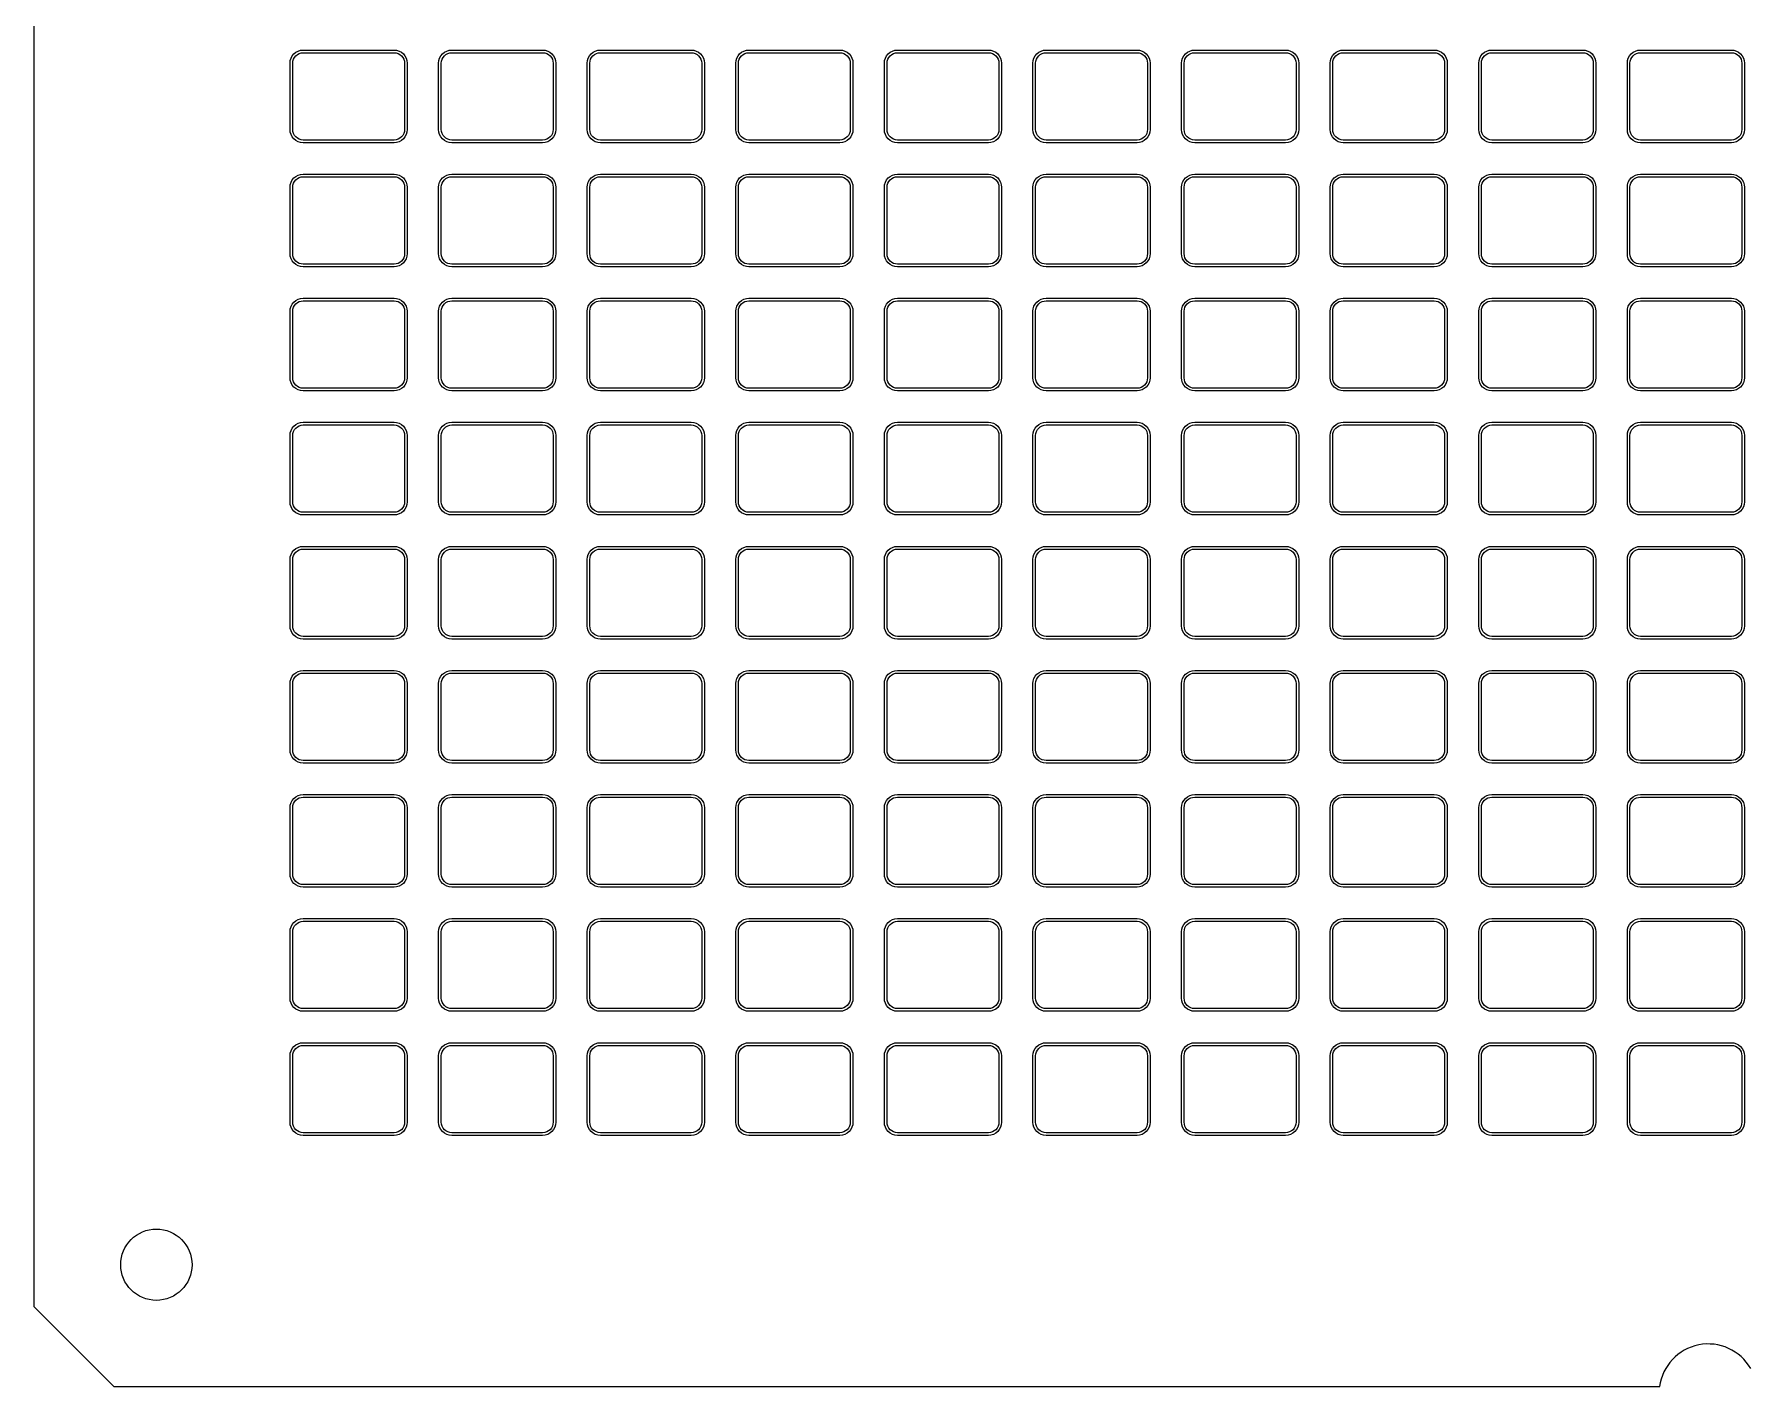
# Model space of a CAD drawing. Extents: x -776 to -647, y 130 to 286.
# Drawn here: x -776.31 to -727.22, y 130.23 to 168.92 of the extents above; entities that cross this region are included whole.
import ezdxf

# ---------------------------------------------------------------- set-up
doc = ezdxf.new("R2010")
doc.units = 0
doc.header["$MEASUREMENT"] = 0
for name, color, linetype in [('1', 1, 'CONTINUOUS'), ('2', 2, 'CONTINUOUS'), ('5', 5, 'CONTINUOUS')]:
    doc.layers.add(name, color=color, linetype=linetype)

msp = doc.modelspace()

# ---------------------------------------------------------------- linework, layer by layer
at = {"layer": '1', "color": 1}
msp.add_lwpolyline([(-729.818, 130.225), (-774.021, 130.225), (-776.308, 132.512), (-776.308, 171.309)], dxfattribs=at)
at = {"layer": '1'}
for points in [[(-768.618, 168.465), (-766.018, 168.465, -0.414214), (-765.643, 168.09), (-765.643, 166.19, -0.414214), (-766.018, 165.815), (-768.618, 165.815, -0.414214), (-768.993, 166.19), (-768.993, 168.09, -0.414214)], [(-764.368, 168.465), (-761.768, 168.465, -0.414214), (-761.393, 168.09), (-761.393, 166.19, -0.414214), (-761.768, 165.815), (-764.368, 165.815, -0.414214), (-764.743, 166.19), (-764.743, 168.09, -0.414214)], [(-760.118, 168.465), (-757.518, 168.465, -0.414214), (-757.143, 168.09), (-757.143, 166.19, -0.414214), (-757.518, 165.815), (-760.118, 165.815, -0.414214), (-760.493, 166.19), (-760.493, 168.09, -0.414214)], [(-755.868, 168.465), (-753.268, 168.465, -0.414214), (-752.893, 168.09), (-752.893, 166.19, -0.414214), (-753.268, 165.815), (-755.868, 165.815, -0.414214), (-756.243, 166.19), (-756.243, 168.09, -0.414214)], [(-751.618, 168.465), (-749.018, 168.465, -0.414214), (-748.643, 168.09), (-748.643, 166.19, -0.414214), (-749.018, 165.815), (-751.618, 165.815, -0.414214), (-751.993, 166.19), (-751.993, 168.09, -0.414214)], [(-747.368, 168.465), (-744.768, 168.465, -0.414214), (-744.393, 168.09), (-744.393, 166.19, -0.414214), (-744.768, 165.815), (-747.368, 165.815, -0.414214), (-747.743, 166.19), (-747.743, 168.09, -0.414214)], [(-743.118, 168.465), (-740.518, 168.465, -0.414214), (-740.143, 168.09), (-740.143, 166.19, -0.414214), (-740.518, 165.815), (-743.118, 165.815, -0.414214), (-743.493, 166.19), (-743.493, 168.09, -0.414214)], [(-738.868, 168.465), (-736.268, 168.465, -0.414214), (-735.893, 168.09), (-735.893, 166.19, -0.414214), (-736.268, 165.815), (-738.868, 165.815, -0.414214), (-739.243, 166.19), (-739.243, 168.09, -0.414214)], [(-734.618, 168.465), (-732.018, 168.465, -0.414214), (-731.643, 168.09), (-731.643, 166.19, -0.414214), (-732.018, 165.815), (-734.618, 165.815, -0.414214), (-734.993, 166.19), (-734.993, 168.09, -0.414214)], [(-730.368, 168.465), (-727.768, 168.465, -0.414214), (-727.393, 168.09), (-727.393, 166.19, -0.414214), (-727.768, 165.815), (-730.368, 165.815, -0.414214), (-730.743, 166.19), (-730.743, 168.09, -0.414214)], [(-768.618, 164.915), (-766.018, 164.915, -0.414214), (-765.643, 164.54), (-765.643, 162.64, -0.414214), (-766.018, 162.265), (-768.618, 162.265, -0.414214), (-768.993, 162.64), (-768.993, 164.54, -0.414214)], [(-764.368, 164.915), (-761.768, 164.915, -0.414214), (-761.393, 164.54), (-761.393, 162.64, -0.414214), (-761.768, 162.265), (-764.368, 162.265, -0.414214), (-764.743, 162.64), (-764.743, 164.54, -0.414214)], [(-760.118, 164.915), (-757.518, 164.915, -0.414214), (-757.143, 164.54), (-757.143, 162.64, -0.414214), (-757.518, 162.265), (-760.118, 162.265, -0.414214), (-760.493, 162.64), (-760.493, 164.54, -0.414214)], [(-755.868, 164.915), (-753.268, 164.915, -0.414214), (-752.893, 164.54), (-752.893, 162.64, -0.414214), (-753.268, 162.265), (-755.868, 162.265, -0.414214), (-756.243, 162.64), (-756.243, 164.54, -0.414214)], [(-751.618, 164.915), (-749.018, 164.915, -0.414214), (-748.643, 164.54), (-748.643, 162.64, -0.414214), (-749.018, 162.265), (-751.618, 162.265, -0.414214), (-751.993, 162.64), (-751.993, 164.54, -0.414214)], [(-747.368, 164.915), (-744.768, 164.915, -0.414214), (-744.393, 164.54), (-744.393, 162.64, -0.414214), (-744.768, 162.265), (-747.368, 162.265, -0.414214), (-747.743, 162.64), (-747.743, 164.54, -0.414214)], [(-743.118, 164.915), (-740.518, 164.915, -0.414214), (-740.143, 164.54), (-740.143, 162.64, -0.414214), (-740.518, 162.265), (-743.118, 162.265, -0.414214), (-743.493, 162.64), (-743.493, 164.54, -0.414214)], [(-738.868, 164.915), (-736.268, 164.915, -0.414214), (-735.893, 164.54), (-735.893, 162.64, -0.414214), (-736.268, 162.265), (-738.868, 162.265, -0.414214), (-739.243, 162.64), (-739.243, 164.54, -0.414214)], [(-734.618, 164.915), (-732.018, 164.915, -0.414214), (-731.643, 164.54), (-731.643, 162.64, -0.414214), (-732.018, 162.265), (-734.618, 162.265, -0.414214), (-734.993, 162.64), (-734.993, 164.54, -0.414214)], [(-730.368, 164.915), (-727.768, 164.915, -0.414214), (-727.393, 164.54), (-727.393, 162.64, -0.414214), (-727.768, 162.265), (-730.368, 162.265, -0.414214), (-730.743, 162.64), (-730.743, 164.54, -0.414214)], [(-768.618, 161.365), (-766.018, 161.365, -0.414214), (-765.643, 160.99), (-765.643, 159.09, -0.414214), (-766.018, 158.715), (-768.618, 158.715, -0.414214), (-768.993, 159.09), (-768.993, 160.99, -0.414214)], [(-764.368, 161.365), (-761.768, 161.365, -0.414214), (-761.393, 160.99), (-761.393, 159.09, -0.414214), (-761.768, 158.715), (-764.368, 158.715, -0.414214), (-764.743, 159.09), (-764.743, 160.99, -0.414214)], [(-760.118, 161.365), (-757.518, 161.365, -0.414214), (-757.143, 160.99), (-757.143, 159.09, -0.414214), (-757.518, 158.715), (-760.118, 158.715, -0.414214), (-760.493, 159.09), (-760.493, 160.99, -0.414214)], [(-755.868, 161.365), (-753.268, 161.365, -0.414214), (-752.893, 160.99), (-752.893, 159.09, -0.414214), (-753.268, 158.715), (-755.868, 158.715, -0.414214), (-756.243, 159.09), (-756.243, 160.99, -0.414214)], [(-751.618, 161.365), (-749.018, 161.365, -0.414214), (-748.643, 160.99), (-748.643, 159.09, -0.414214), (-749.018, 158.715), (-751.618, 158.715, -0.414214), (-751.993, 159.09), (-751.993, 160.99, -0.414214)], [(-747.368, 161.365), (-744.768, 161.365, -0.414214), (-744.393, 160.99), (-744.393, 159.09, -0.414214), (-744.768, 158.715), (-747.368, 158.715, -0.414214), (-747.743, 159.09), (-747.743, 160.99, -0.414214)], [(-743.118, 161.365), (-740.518, 161.365, -0.414214), (-740.143, 160.99), (-740.143, 159.09, -0.414214), (-740.518, 158.715), (-743.118, 158.715, -0.414214), (-743.493, 159.09), (-743.493, 160.99, -0.414214)], [(-738.868, 161.365), (-736.268, 161.365, -0.414214), (-735.893, 160.99), (-735.893, 159.09, -0.414214), (-736.268, 158.715), (-738.868, 158.715, -0.414214), (-739.243, 159.09), (-739.243, 160.99, -0.414214)], [(-734.618, 161.365), (-732.018, 161.365, -0.414214), (-731.643, 160.99), (-731.643, 159.09, -0.414214), (-732.018, 158.715), (-734.618, 158.715, -0.414214), (-734.993, 159.09), (-734.993, 160.99, -0.414214)], [(-730.368, 161.365), (-727.768, 161.365, -0.414214), (-727.393, 160.99), (-727.393, 159.09, -0.414214), (-727.768, 158.715), (-730.368, 158.715, -0.414214), (-730.743, 159.09), (-730.743, 160.99, -0.414214)], [(-768.618, 157.815), (-766.018, 157.815, -0.414214), (-765.643, 157.44), (-765.643, 155.54, -0.414214), (-766.018, 155.165), (-768.618, 155.165, -0.414214), (-768.993, 155.54), (-768.993, 157.44, -0.414214)], [(-764.368, 157.815), (-761.768, 157.815, -0.414214), (-761.393, 157.44), (-761.393, 155.54, -0.414214), (-761.768, 155.165), (-764.368, 155.165, -0.414214), (-764.743, 155.54), (-764.743, 157.44, -0.414214)], [(-760.118, 157.815), (-757.518, 157.815, -0.414214), (-757.143, 157.44), (-757.143, 155.54, -0.414214), (-757.518, 155.165), (-760.118, 155.165, -0.414214), (-760.493, 155.54), (-760.493, 157.44, -0.414214)], [(-755.868, 157.815), (-753.268, 157.815, -0.414214), (-752.893, 157.44), (-752.893, 155.54, -0.414214), (-753.268, 155.165), (-755.868, 155.165, -0.414214), (-756.243, 155.54), (-756.243, 157.44, -0.414214)], [(-751.618, 157.815), (-749.018, 157.815, -0.414214), (-748.643, 157.44), (-748.643, 155.54, -0.414214), (-749.018, 155.165), (-751.618, 155.165, -0.414214), (-751.993, 155.54), (-751.993, 157.44, -0.414214)], [(-747.368, 157.815), (-744.768, 157.815, -0.414214), (-744.393, 157.44), (-744.393, 155.54, -0.414214), (-744.768, 155.165), (-747.368, 155.165, -0.414214), (-747.743, 155.54), (-747.743, 157.44, -0.414214)], [(-743.118, 157.815), (-740.518, 157.815, -0.414214), (-740.143, 157.44), (-740.143, 155.54, -0.414214), (-740.518, 155.165), (-743.118, 155.165, -0.414214), (-743.493, 155.54), (-743.493, 157.44, -0.414214)], [(-738.868, 157.815), (-736.268, 157.815, -0.414214), (-735.893, 157.44), (-735.893, 155.54, -0.414214), (-736.268, 155.165), (-738.868, 155.165, -0.414214), (-739.243, 155.54), (-739.243, 157.44, -0.414214)], [(-734.618, 157.815), (-732.018, 157.815, -0.414214), (-731.643, 157.44), (-731.643, 155.54, -0.414214), (-732.018, 155.165), (-734.618, 155.165, -0.414214), (-734.993, 155.54), (-734.993, 157.44, -0.414214)], [(-730.368, 157.815), (-727.768, 157.815, -0.414214), (-727.393, 157.44), (-727.393, 155.54, -0.414214), (-727.768, 155.165), (-730.368, 155.165, -0.414214), (-730.743, 155.54), (-730.743, 157.44, -0.414214)], [(-768.618, 154.265), (-766.018, 154.265, -0.414214), (-765.643, 153.89), (-765.643, 151.99, -0.414214), (-766.018, 151.615), (-768.618, 151.615, -0.414214), (-768.993, 151.99), (-768.993, 153.89, -0.414214)], [(-764.368, 154.265), (-761.768, 154.265, -0.414214), (-761.393, 153.89), (-761.393, 151.99, -0.414214), (-761.768, 151.615), (-764.368, 151.615, -0.414214), (-764.743, 151.99), (-764.743, 153.89, -0.414214)], [(-760.118, 154.265), (-757.518, 154.265, -0.414214), (-757.143, 153.89), (-757.143, 151.99, -0.414214), (-757.518, 151.615), (-760.118, 151.615, -0.414214), (-760.493, 151.99), (-760.493, 153.89, -0.414214)], [(-755.868, 154.265), (-753.268, 154.265, -0.414214), (-752.893, 153.89), (-752.893, 151.99, -0.414214), (-753.268, 151.615), (-755.868, 151.615, -0.414214), (-756.243, 151.99), (-756.243, 153.89, -0.414214)], [(-751.618, 154.265), (-749.018, 154.265, -0.414214), (-748.643, 153.89), (-748.643, 151.99, -0.414214), (-749.018, 151.615), (-751.618, 151.615, -0.414214), (-751.993, 151.99), (-751.993, 153.89, -0.414214)], [(-747.368, 154.265), (-744.768, 154.265, -0.414214), (-744.393, 153.89), (-744.393, 151.99, -0.414214), (-744.768, 151.615), (-747.368, 151.615, -0.414214), (-747.743, 151.99), (-747.743, 153.89, -0.414214)], [(-743.118, 154.265), (-740.518, 154.265, -0.414214), (-740.143, 153.89), (-740.143, 151.99, -0.414214), (-740.518, 151.615), (-743.118, 151.615, -0.414214), (-743.493, 151.99), (-743.493, 153.89, -0.414214)], [(-738.868, 154.265), (-736.268, 154.265, -0.414214), (-735.893, 153.89), (-735.893, 151.99, -0.414214), (-736.268, 151.615), (-738.868, 151.615, -0.414214), (-739.243, 151.99), (-739.243, 153.89, -0.414214)], [(-734.618, 154.265), (-732.018, 154.265, -0.414214), (-731.643, 153.89), (-731.643, 151.99, -0.414214), (-732.018, 151.615), (-734.618, 151.615, -0.414214), (-734.993, 151.99), (-734.993, 153.89, -0.414214)], [(-730.368, 154.265), (-727.768, 154.265, -0.414214), (-727.393, 153.89), (-727.393, 151.99, -0.414214), (-727.768, 151.615), (-730.368, 151.615, -0.414214), (-730.743, 151.99), (-730.743, 153.89, -0.414214)], [(-768.618, 150.715), (-766.018, 150.715, -0.414214), (-765.643, 150.34), (-765.643, 148.44, -0.414214), (-766.018, 148.065), (-768.618, 148.065, -0.414214), (-768.993, 148.44), (-768.993, 150.34, -0.414214)], [(-764.368, 150.715), (-761.768, 150.715, -0.414214), (-761.393, 150.34), (-761.393, 148.44, -0.414214), (-761.768, 148.065), (-764.368, 148.065, -0.414214), (-764.743, 148.44), (-764.743, 150.34, -0.414214)], [(-760.118, 150.715), (-757.518, 150.715, -0.414214), (-757.143, 150.34), (-757.143, 148.44, -0.414214), (-757.518, 148.065), (-760.118, 148.065, -0.414214), (-760.493, 148.44), (-760.493, 150.34, -0.414214)], [(-755.868, 150.715), (-753.268, 150.715, -0.414214), (-752.893, 150.34), (-752.893, 148.44, -0.414214), (-753.268, 148.065), (-755.868, 148.065, -0.414214), (-756.243, 148.44), (-756.243, 150.34, -0.414214)], [(-751.618, 150.715), (-749.018, 150.715, -0.414214), (-748.643, 150.34), (-748.643, 148.44, -0.414214), (-749.018, 148.065), (-751.618, 148.065, -0.414214), (-751.993, 148.44), (-751.993, 150.34, -0.414214)], [(-747.368, 150.715), (-744.768, 150.715, -0.414214), (-744.393, 150.34), (-744.393, 148.44, -0.414214), (-744.768, 148.065), (-747.368, 148.065, -0.414214), (-747.743, 148.44), (-747.743, 150.34, -0.414214)], [(-743.118, 150.715), (-740.518, 150.715, -0.414214), (-740.143, 150.34), (-740.143, 148.44, -0.414214), (-740.518, 148.065), (-743.118, 148.065, -0.414214), (-743.493, 148.44), (-743.493, 150.34, -0.414214)], [(-738.868, 150.715), (-736.268, 150.715, -0.414214), (-735.893, 150.34), (-735.893, 148.44, -0.414214), (-736.268, 148.065), (-738.868, 148.065, -0.414214), (-739.243, 148.44), (-739.243, 150.34, -0.414214)], [(-734.618, 150.715), (-732.018, 150.715, -0.414214), (-731.643, 150.34), (-731.643, 148.44, -0.414214), (-732.018, 148.065), (-734.618, 148.065, -0.414214), (-734.993, 148.44), (-734.993, 150.34, -0.414214)], [(-730.368, 150.715), (-727.768, 150.715, -0.414214), (-727.393, 150.34), (-727.393, 148.44, -0.414214), (-727.768, 148.065), (-730.368, 148.065, -0.414214), (-730.743, 148.44), (-730.743, 150.34, -0.414214)], [(-768.618, 147.165), (-766.018, 147.165, -0.414214), (-765.643, 146.79), (-765.643, 144.89, -0.414214), (-766.018, 144.515), (-768.618, 144.515, -0.414214), (-768.993, 144.89), (-768.993, 146.79, -0.414214)], [(-764.368, 147.165), (-761.768, 147.165, -0.414214), (-761.393, 146.79), (-761.393, 144.89, -0.414214), (-761.768, 144.515), (-764.368, 144.515, -0.414214), (-764.743, 144.89), (-764.743, 146.79, -0.414214)], [(-760.118, 147.165), (-757.518, 147.165, -0.414214), (-757.143, 146.79), (-757.143, 144.89, -0.414214), (-757.518, 144.515), (-760.118, 144.515, -0.414214), (-760.493, 144.89), (-760.493, 146.79, -0.414214)], [(-755.868, 147.165), (-753.268, 147.165, -0.414214), (-752.893, 146.79), (-752.893, 144.89, -0.414214), (-753.268, 144.515), (-755.868, 144.515, -0.414214), (-756.243, 144.89), (-756.243, 146.79, -0.414214)], [(-751.618, 147.165), (-749.018, 147.165, -0.414214), (-748.643, 146.79), (-748.643, 144.89, -0.414214), (-749.018, 144.515), (-751.618, 144.515, -0.414214), (-751.993, 144.89), (-751.993, 146.79, -0.414214)], [(-747.368, 147.165), (-744.768, 147.165, -0.414214), (-744.393, 146.79), (-744.393, 144.89, -0.414214), (-744.768, 144.515), (-747.368, 144.515, -0.414214), (-747.743, 144.89), (-747.743, 146.79, -0.414214)], [(-743.118, 147.165), (-740.518, 147.165, -0.414214), (-740.143, 146.79), (-740.143, 144.89, -0.414214), (-740.518, 144.515), (-743.118, 144.515, -0.414214), (-743.493, 144.89), (-743.493, 146.79, -0.414214)], [(-738.868, 147.165), (-736.268, 147.165, -0.414214), (-735.893, 146.79), (-735.893, 144.89, -0.414214), (-736.268, 144.515), (-738.868, 144.515, -0.414214), (-739.243, 144.89), (-739.243, 146.79, -0.414214)], [(-734.618, 147.165), (-732.018, 147.165, -0.414214), (-731.643, 146.79), (-731.643, 144.89, -0.414214), (-732.018, 144.515), (-734.618, 144.515, -0.414214), (-734.993, 144.89), (-734.993, 146.79, -0.414214)], [(-730.368, 147.165), (-727.768, 147.165, -0.414214), (-727.393, 146.79), (-727.393, 144.89, -0.414214), (-727.768, 144.515), (-730.368, 144.515, -0.414214), (-730.743, 144.89), (-730.743, 146.79, -0.414214)], [(-768.618, 143.615), (-766.018, 143.615, -0.414214), (-765.643, 143.24), (-765.643, 141.34, -0.414214), (-766.018, 140.965), (-768.618, 140.965, -0.414214), (-768.993, 141.34), (-768.993, 143.24, -0.414214)], [(-764.368, 143.615), (-761.768, 143.615, -0.414214), (-761.393, 143.24), (-761.393, 141.34, -0.414214), (-761.768, 140.965), (-764.368, 140.965, -0.414214), (-764.743, 141.34), (-764.743, 143.24, -0.414214)], [(-760.118, 143.615), (-757.518, 143.615, -0.414214), (-757.143, 143.24), (-757.143, 141.34, -0.414214), (-757.518, 140.965), (-760.118, 140.965, -0.414214), (-760.493, 141.34), (-760.493, 143.24, -0.414214)], [(-755.868, 143.615), (-753.268, 143.615, -0.414214), (-752.893, 143.24), (-752.893, 141.34, -0.414214), (-753.268, 140.965), (-755.868, 140.965, -0.414214), (-756.243, 141.34), (-756.243, 143.24, -0.414214)], [(-751.618, 143.615), (-749.018, 143.615, -0.414214), (-748.643, 143.24), (-748.643, 141.34, -0.414214), (-749.018, 140.965), (-751.618, 140.965, -0.414214), (-751.993, 141.34), (-751.993, 143.24, -0.414214)], [(-747.368, 143.615), (-744.768, 143.615, -0.414214), (-744.393, 143.24), (-744.393, 141.34, -0.414214), (-744.768, 140.965), (-747.368, 140.965, -0.414214), (-747.743, 141.34), (-747.743, 143.24, -0.414214)], [(-743.118, 143.615), (-740.518, 143.615, -0.414214), (-740.143, 143.24), (-740.143, 141.34, -0.414214), (-740.518, 140.965), (-743.118, 140.965, -0.414214), (-743.493, 141.34), (-743.493, 143.24, -0.414214)], [(-738.868, 143.615), (-736.268, 143.615, -0.414214), (-735.893, 143.24), (-735.893, 141.34, -0.414214), (-736.268, 140.965), (-738.868, 140.965, -0.414214), (-739.243, 141.34), (-739.243, 143.24, -0.414214)], [(-734.618, 143.615), (-732.018, 143.615, -0.414214), (-731.643, 143.24), (-731.643, 141.34, -0.414214), (-732.018, 140.965), (-734.618, 140.965, -0.414214), (-734.993, 141.34), (-734.993, 143.24, -0.414214)], [(-730.368, 143.615), (-727.768, 143.615, -0.414214), (-727.393, 143.24), (-727.393, 141.34, -0.414214), (-727.768, 140.965), (-730.368, 140.965, -0.414214), (-730.743, 141.34), (-730.743, 143.24, -0.414214)], [(-768.618, 140.065), (-766.018, 140.065, -0.414214), (-765.643, 139.69), (-765.643, 137.79, -0.414214), (-766.018, 137.415), (-768.618, 137.415, -0.414214), (-768.993, 137.79), (-768.993, 139.69, -0.414214)], [(-764.368, 140.065), (-761.768, 140.065, -0.414214), (-761.393, 139.69), (-761.393, 137.79, -0.414214), (-761.768, 137.415), (-764.368, 137.415, -0.414214), (-764.743, 137.79), (-764.743, 139.69, -0.414214)], [(-760.118, 140.065), (-757.518, 140.065, -0.414214), (-757.143, 139.69), (-757.143, 137.79, -0.414214), (-757.518, 137.415), (-760.118, 137.415, -0.414214), (-760.493, 137.79), (-760.493, 139.69, -0.414214)], [(-755.868, 140.065), (-753.268, 140.065, -0.414214), (-752.893, 139.69), (-752.893, 137.79, -0.414214), (-753.268, 137.415), (-755.868, 137.415, -0.414214), (-756.243, 137.79), (-756.243, 139.69, -0.414214)], [(-751.618, 140.065), (-749.018, 140.065, -0.414214), (-748.643, 139.69), (-748.643, 137.79, -0.414214), (-749.018, 137.415), (-751.618, 137.415, -0.414214), (-751.993, 137.79), (-751.993, 139.69, -0.414214)], [(-747.368, 140.065), (-744.768, 140.065, -0.414214), (-744.393, 139.69), (-744.393, 137.79, -0.414214), (-744.768, 137.415), (-747.368, 137.415, -0.414214), (-747.743, 137.79), (-747.743, 139.69, -0.414214)], [(-743.118, 140.065), (-740.518, 140.065, -0.414214), (-740.143, 139.69), (-740.143, 137.79, -0.414214), (-740.518, 137.415), (-743.118, 137.415, -0.414214), (-743.493, 137.79), (-743.493, 139.69, -0.414214)], [(-738.868, 140.065), (-736.268, 140.065, -0.414214), (-735.893, 139.69), (-735.893, 137.79, -0.414214), (-736.268, 137.415), (-738.868, 137.415, -0.414214), (-739.243, 137.79), (-739.243, 139.69, -0.414214)], [(-734.618, 140.065), (-732.018, 140.065, -0.414214), (-731.643, 139.69), (-731.643, 137.79, -0.414214), (-732.018, 137.415), (-734.618, 137.415, -0.414214), (-734.993, 137.79), (-734.993, 139.69, -0.414214)], [(-730.368, 140.065), (-727.768, 140.065, -0.414214), (-727.393, 139.69), (-727.393, 137.79, -0.414214), (-727.768, 137.415), (-730.368, 137.415, -0.414214), (-730.743, 137.79), (-730.743, 139.69, -0.414214)]]:
    msp.add_lwpolyline(points, format="xyb", close=True, dxfattribs=at)
at = {"layer": '1', "color": 1}
msp.add_circle((-772.818, 133.715), 1.02, dxfattribs=at)
at = {"layer": '2'}
msp.add_arc((-728.43, 130.047), 1.4, 29.7775, 172.6744, dxfattribs=at)
at = {"layer": '5'}
for points in [[(-768.618, 168.39), (-766.018, 168.39, -0.414214), (-765.718, 168.09), (-765.718, 166.19, -0.414214), (-766.018, 165.89), (-768.618, 165.89, -0.414214), (-768.918, 166.19), (-768.918, 168.09, -0.414214)], [(-764.368, 168.39), (-761.768, 168.39, -0.414214), (-761.468, 168.09), (-761.468, 166.19, -0.414214), (-761.768, 165.89), (-764.368, 165.89, -0.414214), (-764.668, 166.19), (-764.668, 168.09, -0.414214)], [(-760.118, 168.39), (-757.518, 168.39, -0.414214), (-757.218, 168.09), (-757.218, 166.19, -0.414214), (-757.518, 165.89), (-760.118, 165.89, -0.414214), (-760.418, 166.19), (-760.418, 168.09, -0.414214)], [(-755.868, 168.39), (-753.268, 168.39, -0.414214), (-752.968, 168.09), (-752.968, 166.19, -0.414214), (-753.268, 165.89), (-755.868, 165.89, -0.414214), (-756.168, 166.19), (-756.168, 168.09, -0.414214)], [(-751.618, 168.39), (-749.018, 168.39, -0.414214), (-748.718, 168.09), (-748.718, 166.19, -0.414214), (-749.018, 165.89), (-751.618, 165.89, -0.414214), (-751.918, 166.19), (-751.918, 168.09, -0.414214)], [(-747.368, 168.39), (-744.768, 168.39, -0.414214), (-744.468, 168.09), (-744.468, 166.19, -0.414214), (-744.768, 165.89), (-747.368, 165.89, -0.414214), (-747.668, 166.19), (-747.668, 168.09, -0.414214)], [(-743.118, 168.39), (-740.518, 168.39, -0.414214), (-740.218, 168.09), (-740.218, 166.19, -0.414214), (-740.518, 165.89), (-743.118, 165.89, -0.414214), (-743.418, 166.19), (-743.418, 168.09, -0.414214)], [(-738.868, 168.39), (-736.268, 168.39, -0.414214), (-735.968, 168.09), (-735.968, 166.19, -0.414214), (-736.268, 165.89), (-738.868, 165.89, -0.414214), (-739.168, 166.19), (-739.168, 168.09, -0.414214)], [(-734.618, 168.39), (-732.018, 168.39, -0.414214), (-731.718, 168.09), (-731.718, 166.19, -0.414214), (-732.018, 165.89), (-734.618, 165.89, -0.414214), (-734.918, 166.19), (-734.918, 168.09, -0.414214)], [(-730.368, 168.39), (-727.768, 168.39, -0.414214), (-727.468, 168.09), (-727.468, 166.19, -0.414214), (-727.768, 165.89), (-730.368, 165.89, -0.414214), (-730.668, 166.19), (-730.668, 168.09, -0.414214)], [(-768.618, 164.84), (-766.018, 164.84, -0.414214), (-765.718, 164.54), (-765.718, 162.64, -0.414214), (-766.018, 162.34), (-768.618, 162.34, -0.414214), (-768.918, 162.64), (-768.918, 164.54, -0.414214)], [(-764.368, 164.84), (-761.768, 164.84, -0.414214), (-761.468, 164.54), (-761.468, 162.64, -0.414214), (-761.768, 162.34), (-764.368, 162.34, -0.414214), (-764.668, 162.64), (-764.668, 164.54, -0.414214)], [(-760.118, 164.84), (-757.518, 164.84, -0.414214), (-757.218, 164.54), (-757.218, 162.64, -0.414214), (-757.518, 162.34), (-760.118, 162.34, -0.414214), (-760.418, 162.64), (-760.418, 164.54, -0.414214)], [(-755.868, 164.84), (-753.268, 164.84, -0.414214), (-752.968, 164.54), (-752.968, 162.64, -0.414214), (-753.268, 162.34), (-755.868, 162.34, -0.414214), (-756.168, 162.64), (-756.168, 164.54, -0.414214)], [(-751.618, 164.84), (-749.018, 164.84, -0.414214), (-748.718, 164.54), (-748.718, 162.64, -0.414214), (-749.018, 162.34), (-751.618, 162.34, -0.414214), (-751.918, 162.64), (-751.918, 164.54, -0.414214)], [(-747.368, 164.84), (-744.768, 164.84, -0.414214), (-744.468, 164.54), (-744.468, 162.64, -0.414214), (-744.768, 162.34), (-747.368, 162.34, -0.414214), (-747.668, 162.64), (-747.668, 164.54, -0.414214)], [(-743.118, 164.84), (-740.518, 164.84, -0.414214), (-740.218, 164.54), (-740.218, 162.64, -0.414214), (-740.518, 162.34), (-743.118, 162.34, -0.414214), (-743.418, 162.64), (-743.418, 164.54, -0.414214)], [(-738.868, 164.84), (-736.268, 164.84, -0.414214), (-735.968, 164.54), (-735.968, 162.64, -0.414214), (-736.268, 162.34), (-738.868, 162.34, -0.414214), (-739.168, 162.64), (-739.168, 164.54, -0.414214)], [(-734.618, 164.84), (-732.018, 164.84, -0.414214), (-731.718, 164.54), (-731.718, 162.64, -0.414214), (-732.018, 162.34), (-734.618, 162.34, -0.414214), (-734.918, 162.64), (-734.918, 164.54, -0.414214)], [(-730.368, 164.84), (-727.768, 164.84, -0.414214), (-727.468, 164.54), (-727.468, 162.64, -0.414214), (-727.768, 162.34), (-730.368, 162.34, -0.414214), (-730.668, 162.64), (-730.668, 164.54, -0.414214)], [(-768.618, 161.29), (-766.018, 161.29, -0.414214), (-765.718, 160.99), (-765.718, 159.09, -0.414214), (-766.018, 158.79), (-768.618, 158.79, -0.414214), (-768.918, 159.09), (-768.918, 160.99, -0.414214)], [(-764.368, 161.29), (-761.768, 161.29, -0.414214), (-761.468, 160.99), (-761.468, 159.09, -0.414214), (-761.768, 158.79), (-764.368, 158.79, -0.414214), (-764.668, 159.09), (-764.668, 160.99, -0.414214)], [(-760.118, 161.29), (-757.518, 161.29, -0.414214), (-757.218, 160.99), (-757.218, 159.09, -0.414214), (-757.518, 158.79), (-760.118, 158.79, -0.414214), (-760.418, 159.09), (-760.418, 160.99, -0.414214)], [(-755.868, 161.29), (-753.268, 161.29, -0.414214), (-752.968, 160.99), (-752.968, 159.09, -0.414214), (-753.268, 158.79), (-755.868, 158.79, -0.414214), (-756.168, 159.09), (-756.168, 160.99, -0.414214)], [(-751.618, 161.29), (-749.018, 161.29, -0.414214), (-748.718, 160.99), (-748.718, 159.09, -0.414214), (-749.018, 158.79), (-751.618, 158.79, -0.414214), (-751.918, 159.09), (-751.918, 160.99, -0.414214)], [(-747.368, 161.29), (-744.768, 161.29, -0.414214), (-744.468, 160.99), (-744.468, 159.09, -0.414214), (-744.768, 158.79), (-747.368, 158.79, -0.414214), (-747.668, 159.09), (-747.668, 160.99, -0.414214)], [(-743.118, 161.29), (-740.518, 161.29, -0.414214), (-740.218, 160.99), (-740.218, 159.09, -0.414214), (-740.518, 158.79), (-743.118, 158.79, -0.414214), (-743.418, 159.09), (-743.418, 160.99, -0.414214)], [(-738.868, 161.29), (-736.268, 161.29, -0.414214), (-735.968, 160.99), (-735.968, 159.09, -0.414214), (-736.268, 158.79), (-738.868, 158.79, -0.414214), (-739.168, 159.09), (-739.168, 160.99, -0.414214)], [(-734.618, 161.29), (-732.018, 161.29, -0.414214), (-731.718, 160.99), (-731.718, 159.09, -0.414214), (-732.018, 158.79), (-734.618, 158.79, -0.414214), (-734.918, 159.09), (-734.918, 160.99, -0.414214)], [(-730.368, 161.29), (-727.768, 161.29, -0.414214), (-727.468, 160.99), (-727.468, 159.09, -0.414214), (-727.768, 158.79), (-730.368, 158.79, -0.414214), (-730.668, 159.09), (-730.668, 160.99, -0.414214)], [(-768.618, 157.74), (-766.018, 157.74, -0.414214), (-765.718, 157.44), (-765.718, 155.54, -0.414214), (-766.018, 155.24), (-768.618, 155.24, -0.414214), (-768.918, 155.54), (-768.918, 157.44, -0.414214)], [(-764.368, 157.74), (-761.768, 157.74, -0.414214), (-761.468, 157.44), (-761.468, 155.54, -0.414214), (-761.768, 155.24), (-764.368, 155.24, -0.414214), (-764.668, 155.54), (-764.668, 157.44, -0.414214)], [(-760.118, 157.74), (-757.518, 157.74, -0.414214), (-757.218, 157.44), (-757.218, 155.54, -0.414214), (-757.518, 155.24), (-760.118, 155.24, -0.414214), (-760.418, 155.54), (-760.418, 157.44, -0.414214)], [(-755.868, 157.74), (-753.268, 157.74, -0.414214), (-752.968, 157.44), (-752.968, 155.54, -0.414214), (-753.268, 155.24), (-755.868, 155.24, -0.414214), (-756.168, 155.54), (-756.168, 157.44, -0.414214)], [(-751.618, 157.74), (-749.018, 157.74, -0.414214), (-748.718, 157.44), (-748.718, 155.54, -0.414214), (-749.018, 155.24), (-751.618, 155.24, -0.414214), (-751.918, 155.54), (-751.918, 157.44, -0.414214)], [(-747.368, 157.74), (-744.768, 157.74, -0.414214), (-744.468, 157.44), (-744.468, 155.54, -0.414214), (-744.768, 155.24), (-747.368, 155.24, -0.414214), (-747.668, 155.54), (-747.668, 157.44, -0.414214)], [(-743.118, 157.74), (-740.518, 157.74, -0.414214), (-740.218, 157.44), (-740.218, 155.54, -0.414214), (-740.518, 155.24), (-743.118, 155.24, -0.414214), (-743.418, 155.54), (-743.418, 157.44, -0.414214)], [(-738.868, 157.74), (-736.268, 157.74, -0.414214), (-735.968, 157.44), (-735.968, 155.54, -0.414214), (-736.268, 155.24), (-738.868, 155.24, -0.414214), (-739.168, 155.54), (-739.168, 157.44, -0.414214)], [(-734.618, 157.74), (-732.018, 157.74, -0.414214), (-731.718, 157.44), (-731.718, 155.54, -0.414214), (-732.018, 155.24), (-734.618, 155.24, -0.414214), (-734.918, 155.54), (-734.918, 157.44, -0.414214)], [(-730.368, 157.74), (-727.768, 157.74, -0.414214), (-727.468, 157.44), (-727.468, 155.54, -0.414214), (-727.768, 155.24), (-730.368, 155.24, -0.414214), (-730.668, 155.54), (-730.668, 157.44, -0.414214)], [(-768.618, 154.19), (-766.018, 154.19, -0.414214), (-765.718, 153.89), (-765.718, 151.99, -0.414214), (-766.018, 151.69), (-768.618, 151.69, -0.414214), (-768.918, 151.99), (-768.918, 153.89, -0.414214)], [(-764.368, 154.19), (-761.768, 154.19, -0.414214), (-761.468, 153.89), (-761.468, 151.99, -0.414214), (-761.768, 151.69), (-764.368, 151.69, -0.414214), (-764.668, 151.99), (-764.668, 153.89, -0.414214)], [(-760.118, 154.19), (-757.518, 154.19, -0.414214), (-757.218, 153.89), (-757.218, 151.99, -0.414214), (-757.518, 151.69), (-760.118, 151.69, -0.414214), (-760.418, 151.99), (-760.418, 153.89, -0.414214)], [(-755.868, 154.19), (-753.268, 154.19, -0.414214), (-752.968, 153.89), (-752.968, 151.99, -0.414214), (-753.268, 151.69), (-755.868, 151.69, -0.414214), (-756.168, 151.99), (-756.168, 153.89, -0.414214)], [(-751.618, 154.19), (-749.018, 154.19, -0.414214), (-748.718, 153.89), (-748.718, 151.99, -0.414214), (-749.018, 151.69), (-751.618, 151.69, -0.414214), (-751.918, 151.99), (-751.918, 153.89, -0.414214)], [(-747.368, 154.19), (-744.768, 154.19, -0.414214), (-744.468, 153.89), (-744.468, 151.99, -0.414214), (-744.768, 151.69), (-747.368, 151.69, -0.414214), (-747.668, 151.99), (-747.668, 153.89, -0.414214)], [(-743.118, 154.19), (-740.518, 154.19, -0.414214), (-740.218, 153.89), (-740.218, 151.99, -0.414214), (-740.518, 151.69), (-743.118, 151.69, -0.414214), (-743.418, 151.99), (-743.418, 153.89, -0.414214)], [(-738.868, 154.19), (-736.268, 154.19, -0.414214), (-735.968, 153.89), (-735.968, 151.99, -0.414214), (-736.268, 151.69), (-738.868, 151.69, -0.414214), (-739.168, 151.99), (-739.168, 153.89, -0.414214)], [(-734.618, 154.19), (-732.018, 154.19, -0.414214), (-731.718, 153.89), (-731.718, 151.99, -0.414214), (-732.018, 151.69), (-734.618, 151.69, -0.414214), (-734.918, 151.99), (-734.918, 153.89, -0.414214)], [(-730.368, 154.19), (-727.768, 154.19, -0.414214), (-727.468, 153.89), (-727.468, 151.99, -0.414214), (-727.768, 151.69), (-730.368, 151.69, -0.414214), (-730.668, 151.99), (-730.668, 153.89, -0.414214)], [(-768.618, 150.64), (-766.018, 150.64, -0.414214), (-765.718, 150.34), (-765.718, 148.44, -0.414214), (-766.018, 148.14), (-768.618, 148.14, -0.414214), (-768.918, 148.44), (-768.918, 150.34, -0.414214)], [(-764.368, 150.64), (-761.768, 150.64, -0.414214), (-761.468, 150.34), (-761.468, 148.44, -0.414214), (-761.768, 148.14), (-764.368, 148.14, -0.414214), (-764.668, 148.44), (-764.668, 150.34, -0.414214)], [(-760.118, 150.64), (-757.518, 150.64, -0.414214), (-757.218, 150.34), (-757.218, 148.44, -0.414214), (-757.518, 148.14), (-760.118, 148.14, -0.414214), (-760.418, 148.44), (-760.418, 150.34, -0.414214)], [(-755.868, 150.64), (-753.268, 150.64, -0.414214), (-752.968, 150.34), (-752.968, 148.44, -0.414214), (-753.268, 148.14), (-755.868, 148.14, -0.414214), (-756.168, 148.44), (-756.168, 150.34, -0.414214)], [(-751.618, 150.64), (-749.018, 150.64, -0.414214), (-748.718, 150.34), (-748.718, 148.44, -0.414214), (-749.018, 148.14), (-751.618, 148.14, -0.414214), (-751.918, 148.44), (-751.918, 150.34, -0.414214)], [(-747.368, 150.64), (-744.768, 150.64, -0.414214), (-744.468, 150.34), (-744.468, 148.44, -0.414214), (-744.768, 148.14), (-747.368, 148.14, -0.414214), (-747.668, 148.44), (-747.668, 150.34, -0.414214)], [(-743.118, 150.64), (-740.518, 150.64, -0.414214), (-740.218, 150.34), (-740.218, 148.44, -0.414214), (-740.518, 148.14), (-743.118, 148.14, -0.414214), (-743.418, 148.44), (-743.418, 150.34, -0.414214)], [(-738.868, 150.64), (-736.268, 150.64, -0.414214), (-735.968, 150.34), (-735.968, 148.44, -0.414214), (-736.268, 148.14), (-738.868, 148.14, -0.414214), (-739.168, 148.44), (-739.168, 150.34, -0.414214)], [(-734.618, 150.64), (-732.018, 150.64, -0.414214), (-731.718, 150.34), (-731.718, 148.44, -0.414214), (-732.018, 148.14), (-734.618, 148.14, -0.414214), (-734.918, 148.44), (-734.918, 150.34, -0.414214)], [(-730.368, 150.64), (-727.768, 150.64, -0.414214), (-727.468, 150.34), (-727.468, 148.44, -0.414214), (-727.768, 148.14), (-730.368, 148.14, -0.414214), (-730.668, 148.44), (-730.668, 150.34, -0.414214)], [(-768.618, 147.09), (-766.018, 147.09, -0.414214), (-765.718, 146.79), (-765.718, 144.89, -0.414214), (-766.018, 144.59), (-768.618, 144.59, -0.414214), (-768.918, 144.89), (-768.918, 146.79, -0.414214)], [(-764.368, 147.09), (-761.768, 147.09, -0.414214), (-761.468, 146.79), (-761.468, 144.89, -0.414214), (-761.768, 144.59), (-764.368, 144.59, -0.414214), (-764.668, 144.89), (-764.668, 146.79, -0.414214)], [(-760.118, 147.09), (-757.518, 147.09, -0.414214), (-757.218, 146.79), (-757.218, 144.89, -0.414214), (-757.518, 144.59), (-760.118, 144.59, -0.414214), (-760.418, 144.89), (-760.418, 146.79, -0.414214)], [(-755.868, 147.09), (-753.268, 147.09, -0.414214), (-752.968, 146.79), (-752.968, 144.89, -0.414214), (-753.268, 144.59), (-755.868, 144.59, -0.414214), (-756.168, 144.89), (-756.168, 146.79, -0.414214)], [(-751.618, 147.09), (-749.018, 147.09, -0.414214), (-748.718, 146.79), (-748.718, 144.89, -0.414214), (-749.018, 144.59), (-751.618, 144.59, -0.414214), (-751.918, 144.89), (-751.918, 146.79, -0.414214)], [(-747.368, 147.09), (-744.768, 147.09, -0.414214), (-744.468, 146.79), (-744.468, 144.89, -0.414214), (-744.768, 144.59), (-747.368, 144.59, -0.414214), (-747.668, 144.89), (-747.668, 146.79, -0.414214)], [(-743.118, 147.09), (-740.518, 147.09, -0.414214), (-740.218, 146.79), (-740.218, 144.89, -0.414214), (-740.518, 144.59), (-743.118, 144.59, -0.414214), (-743.418, 144.89), (-743.418, 146.79, -0.414214)], [(-738.868, 147.09), (-736.268, 147.09, -0.414214), (-735.968, 146.79), (-735.968, 144.89, -0.414214), (-736.268, 144.59), (-738.868, 144.59, -0.414214), (-739.168, 144.89), (-739.168, 146.79, -0.414214)], [(-734.618, 147.09), (-732.018, 147.09, -0.414214), (-731.718, 146.79), (-731.718, 144.89, -0.414214), (-732.018, 144.59), (-734.618, 144.59, -0.414214), (-734.918, 144.89), (-734.918, 146.79, -0.414214)], [(-730.368, 147.09), (-727.768, 147.09, -0.414214), (-727.468, 146.79), (-727.468, 144.89, -0.414214), (-727.768, 144.59), (-730.368, 144.59, -0.414214), (-730.668, 144.89), (-730.668, 146.79, -0.414214)], [(-768.618, 143.54), (-766.018, 143.54, -0.414214), (-765.718, 143.24), (-765.718, 141.34, -0.414214), (-766.018, 141.04), (-768.618, 141.04, -0.414214), (-768.918, 141.34), (-768.918, 143.24, -0.414214)], [(-764.368, 143.54), (-761.768, 143.54, -0.414214), (-761.468, 143.24), (-761.468, 141.34, -0.414214), (-761.768, 141.04), (-764.368, 141.04, -0.414214), (-764.668, 141.34), (-764.668, 143.24, -0.414214)], [(-760.118, 143.54), (-757.518, 143.54, -0.414214), (-757.218, 143.24), (-757.218, 141.34, -0.414214), (-757.518, 141.04), (-760.118, 141.04, -0.414214), (-760.418, 141.34), (-760.418, 143.24, -0.414214)], [(-755.868, 143.54), (-753.268, 143.54, -0.414214), (-752.968, 143.24), (-752.968, 141.34, -0.414214), (-753.268, 141.04), (-755.868, 141.04, -0.414214), (-756.168, 141.34), (-756.168, 143.24, -0.414214)], [(-751.618, 143.54), (-749.018, 143.54, -0.414214), (-748.718, 143.24), (-748.718, 141.34, -0.414214), (-749.018, 141.04), (-751.618, 141.04, -0.414214), (-751.918, 141.34), (-751.918, 143.24, -0.414214)], [(-747.368, 143.54), (-744.768, 143.54, -0.414214), (-744.468, 143.24), (-744.468, 141.34, -0.414214), (-744.768, 141.04), (-747.368, 141.04, -0.414214), (-747.668, 141.34), (-747.668, 143.24, -0.414214)], [(-743.118, 143.54), (-740.518, 143.54, -0.414214), (-740.218, 143.24), (-740.218, 141.34, -0.414214), (-740.518, 141.04), (-743.118, 141.04, -0.414214), (-743.418, 141.34), (-743.418, 143.24, -0.414214)], [(-738.868, 143.54), (-736.268, 143.54, -0.414214), (-735.968, 143.24), (-735.968, 141.34, -0.414214), (-736.268, 141.04), (-738.868, 141.04, -0.414214), (-739.168, 141.34), (-739.168, 143.24, -0.414214)], [(-734.618, 143.54), (-732.018, 143.54, -0.414214), (-731.718, 143.24), (-731.718, 141.34, -0.414214), (-732.018, 141.04), (-734.618, 141.04, -0.414214), (-734.918, 141.34), (-734.918, 143.24, -0.414214)], [(-730.368, 143.54), (-727.768, 143.54, -0.414214), (-727.468, 143.24), (-727.468, 141.34, -0.414214), (-727.768, 141.04), (-730.368, 141.04, -0.414214), (-730.668, 141.34), (-730.668, 143.24, -0.414214)], [(-768.618, 139.99), (-766.018, 139.99, -0.414214), (-765.718, 139.69), (-765.718, 137.79, -0.414214), (-766.018, 137.49), (-768.618, 137.49, -0.414214), (-768.918, 137.79), (-768.918, 139.69, -0.414214)], [(-764.368, 139.99), (-761.768, 139.99, -0.414214), (-761.468, 139.69), (-761.468, 137.79, -0.414214), (-761.768, 137.49), (-764.368, 137.49, -0.414214), (-764.668, 137.79), (-764.668, 139.69, -0.414214)], [(-760.118, 139.99), (-757.518, 139.99, -0.414214), (-757.218, 139.69), (-757.218, 137.79, -0.414214), (-757.518, 137.49), (-760.118, 137.49, -0.414214), (-760.418, 137.79), (-760.418, 139.69, -0.414214)], [(-755.868, 139.99), (-753.268, 139.99, -0.414214), (-752.968, 139.69), (-752.968, 137.79, -0.414214), (-753.268, 137.49), (-755.868, 137.49, -0.414214), (-756.168, 137.79), (-756.168, 139.69, -0.414214)], [(-751.618, 139.99), (-749.018, 139.99, -0.414214), (-748.718, 139.69), (-748.718, 137.79, -0.414214), (-749.018, 137.49), (-751.618, 137.49, -0.414214), (-751.918, 137.79), (-751.918, 139.69, -0.414214)], [(-747.368, 139.99), (-744.768, 139.99, -0.414214), (-744.468, 139.69), (-744.468, 137.79, -0.414214), (-744.768, 137.49), (-747.368, 137.49, -0.414214), (-747.668, 137.79), (-747.668, 139.69, -0.414214)], [(-743.118, 139.99), (-740.518, 139.99, -0.414214), (-740.218, 139.69), (-740.218, 137.79, -0.414214), (-740.518, 137.49), (-743.118, 137.49, -0.414214), (-743.418, 137.79), (-743.418, 139.69, -0.414214)], [(-738.868, 139.99), (-736.268, 139.99, -0.414214), (-735.968, 139.69), (-735.968, 137.79, -0.414214), (-736.268, 137.49), (-738.868, 137.49, -0.414214), (-739.168, 137.79), (-739.168, 139.69, -0.414214)], [(-734.618, 139.99), (-732.018, 139.99, -0.414214), (-731.718, 139.69), (-731.718, 137.79, -0.414214), (-732.018, 137.49), (-734.618, 137.49, -0.414214), (-734.918, 137.79), (-734.918, 139.69, -0.414214)], [(-730.368, 139.99), (-727.768, 139.99, -0.414214), (-727.468, 139.69), (-727.468, 137.79, -0.414214), (-727.768, 137.49), (-730.368, 137.49, -0.414214), (-730.668, 137.79), (-730.668, 139.69, -0.414214)]]:
    msp.add_lwpolyline(points, format="xyb", close=True, dxfattribs=at)

doc.saveas('drawing.dxf')
